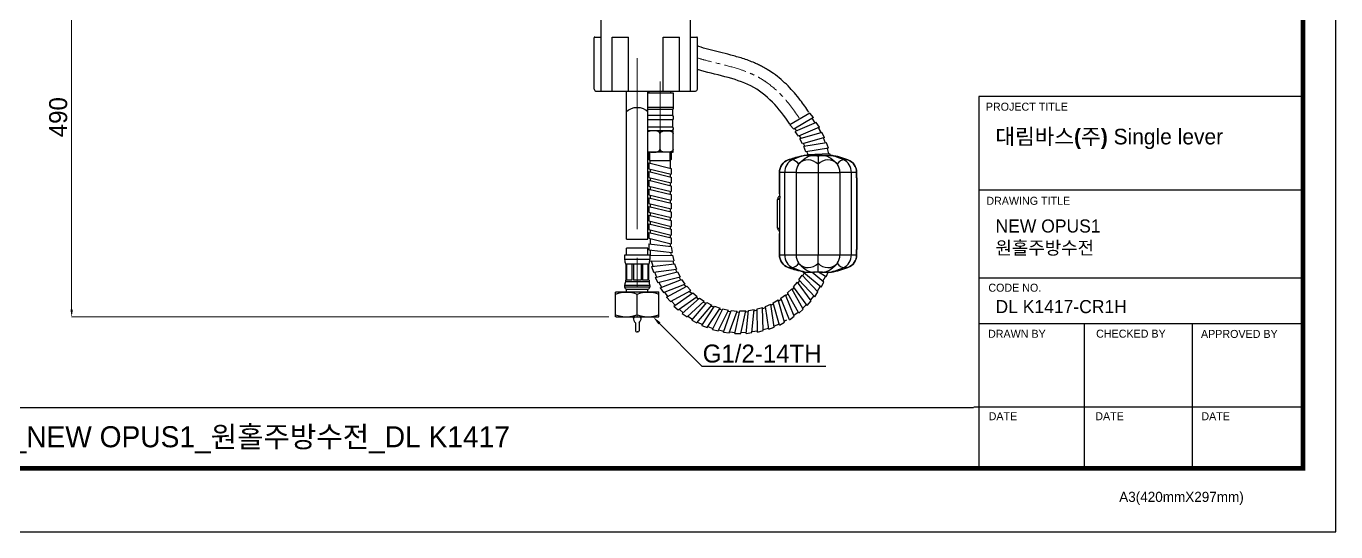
# Model space of a CAD drawing. Extents: x 0 to 1128, y 0 to 827.
# Drawn here: x 400 to 1128, y 0 to 282 of the extents above; entities that cross this region are included whole.
import ezdxf
from ezdxf import colors
from ezdxf.entities.mleader import LeaderData, LeaderLine
from ezdxf.math import Vec2, Vec3

# ---------------------------------------------------------------- set-up
doc = ezdxf.new("R2010")
doc.units = 0
doc.header["$LTSCALE"] = 10
doc.header["$MEASUREMENT"] = 0
doc.header["$PDMODE"] = 3
doc.header["$PDSIZE"] = -10
doc.linetypes.add('CENTER', pattern=[2, 1.25, -0.25, 0.25, -0.25])
doc.linetypes.add('CENTER2', pattern=[28.575, 19.05, -3.175, 3.175, -3.175])
doc.layers.get('0').update_dxf_attribs({"linetype": 'CONTINUOUS'})
doc.layers.get('DEFPOINTS').update_dxf_attribs({"linetype": 'CONTINUOUS'})
doc.layers.add('1', color=7, linetype='CONTINUOUS')
doc.layers.add('DEF_LAYER_ASSEM_MEMBER', color=7, linetype='CONTINUOUS')
doc.layers.add('Cneter', color=1, linetype='CENTER2', lineweight=13)
doc.layers.add('외형선', color=3, linetype='CONTINUOUS', lineweight=35)
doc.styles.add('Daelim Dimension', font='')
doc.styles.get("Standard").update_dxf_attribs({"font": ''})
doc.styles.get('Daelim Dimension').set_extended_font_data('나눔고딕')
doc.styles.get('Standard').set_extended_font_data('GulimChe')
doc.dimstyles.new('DEFAULT', dxfattribs={"dimscale": 2, "dimtxt": 2, "dimasz": 2, "dimexe": 0, "dimexo": 2, "dimgap": 1, "dimtad": 1, "dimdec": 0, "dimzin": 9, "dimdsep": 46, "dimtxsty": 'Daelim Dimension', "dimcen": 0.5, "dimclrd": 5, "dimclre": 5, "dimclrt": 256, "dimadec": 1, "dimazin": 0, "dimtfac": 1, "dimtdec": 0, "dimtix": 1, "dimtmove": 0, "dimatfit": 3, "dimfxl": 1, "dimtolj": 1, "dimtzin": 1, "dimlwd": 9, "dimlwe": 9, "dimarcsym": 0})

# ---------------------------------------------------------------- blocks, each defined once
blk = doc.blocks.new('*D7')
at = {"color": 5, "lineweight": 9, "ltscale": 0.5, "transparency": 16777216}
for p, q in [((428.82, 342.16), (424.82, 342.16)), ((424.82, 338.16), (424.82, 123.63)), ((723.82, 119.63), (424.82, 119.63))]:
    blk.add_line(p, q, dxfattribs=at)
at = {"color": 5, "ltscale": 0.5, "transparency": 16777216}
for points in [[(424.15, 338.16), (425.49, 338.16), (424.82, 342.16)], [(424.15, 123.63), (425.49, 123.63), (424.82, 119.63)]]:
    blk.add_solid(points, dxfattribs=at)
at = {"layer": 'DEFPOINTS', "color": 0, "ltscale": 0.5, "transparency": 16777216}
for p in [(424.82, 342.16), (424.82, 119.63), (727.82, 119.63)]:
    blk.add_point(p, dxfattribs=at)
at = {"color": 7, "ltscale": 0.5, "transparency": 16777216, "insert": (417.38, 230.9), "char_height": 10, "attachment_point": 5, "rotation": 90, "style": 'Daelim Dimension'}
blk.add_mtext('\\A1;490', dxfattribs=at)

msp = doc.modelspace()

# ---------------------------------------------------------------- linework, layer by layer
at = {"color": 0}
for p, q in [((725.69, 245.45), (725.69, 275.45)), ((734.79, 245.45), (734.79, 275.45)), ((753.96, 245.45), (753.96, 275.45)), ((763.05, 245.45), (763.05, 275.45))]:
    msp.add_line(p, q, dxfattribs=at)
at = {"color": 5, "ltscale": 40}
for p, q in [((1110.15, 242.36), (929.8, 242.36)), ((1110.15, 190.24), (929.8, 190.24)), ((1110.15, 190.24), (929.8, 190.24)), ((1110.15, 141.2), (929.8, 141.2)), ((1110.15, 141.2), (929.8, 141.2)), ((1110.15, 115.91), (929.8, 115.91)), ((1110.15, 115.91), (929.8, 115.91)), ((988.38, 115.91), (988.38, 35.4)), ((1048.5, 115.91), (1048.5, 35.4)), ((1110.15, 69.4), (926.95, 69.4)), ((1110.15, 69.4), (931.21, 69.4)), ((1110.15, 35.4), (955.59, 35.4))]:
    msp.add_line(p, q, dxfattribs=at)
at = {"color": 5, "ltscale": 0.5}
msp.add_line((929.8, 242.36), (929.8, 34.31), dxfattribs=at)
for p, q in [((835.59, 233.12), (824.57, 226.67)), ((826.71, 224.29), (824.57, 226.67)), ((837.73, 230.74), (826.71, 224.29)), ((839.18, 227.97), (827.46, 222.91)), ((837.73, 230.74), (835.59, 233.12)), ((838.62, 227.72), (836.98, 230.36)), ((841.02, 225.34), (839.18, 227.97)), ((828.28, 223.4), (827.21, 224.59)), ((829.3, 220.28), (827.46, 222.91)), ((841.02, 225.34), (829.3, 220.28)), ((830.75, 219.2), (829.83, 220.51)), ((842.33, 222.43), (830.08, 218.83)), ((831.59, 216.01), (830.08, 218.83)), ((843.83, 219.6), (831.59, 216.01)), ((841.88, 222.29), (840.4, 225.08)), ((841.82, 222.4), (840.4, 225.08)), ((843.83, 219.6), (842.33, 222.43)), ((844.3, 216.51), (843.18, 219.41)), ((832.89, 214.76), (832.14, 216.17)), ((844.96, 216.62), (832.37, 214.55)), ((833.51, 211.56), (832.37, 214.55)), ((846.11, 213.63), (833.51, 211.56)), ((834.66, 210.16), (834.08, 211.65)), ((846.11, 213.63), (844.96, 216.62)), ((846.19, 210.51), (845.44, 213.52)), ((746.06, 211.33), (746.06, 207.27)), ((746.62, 206.71), (746.06, 207.27)), ((746.06, 205.41), (758.56, 202.38)), ((746.06, 205.41), (746.06, 202.19)), ((746.62, 206.71), (746.59, 206.74)), ((746.62, 206.71), (746.62, 205.28)), ((746.62, 206.71), (758, 206.71)), ((758, 206.71), (758.56, 207.27)), ((758, 206.71), (758, 202.51)), ((758.56, 211.33), (758.56, 207.27)), ((846.86, 210.54), (834.11, 210.01)), ((834.2, 209.65), (834.11, 210.01)), ((847.08, 209.65), (846.86, 210.54)), ((746.06, 202.19), (758.56, 199.15)), ((746.06, 200.57), (758.56, 197.54)), ((746.06, 200.57), (746.06, 197.35)), ((746.06, 197.35), (758.56, 194.31)), ((746.87, 201.99), (746.87, 200.38)), ((746.87, 197.15), (746.87, 195.54)), ((758, 199.29), (758, 197.67)), ((758.56, 202.38), (758.56, 199.15)), ((758.56, 197.54), (758.56, 194.31)), ((746.06, 195.73), (758.56, 192.7)), ((746.06, 195.73), (746.06, 192.51)), ((746.06, 192.51), (758.56, 189.47)), ((746.06, 190.89), (758.56, 187.86)), ((746.06, 190.89), (746.06, 187.67)), ((746.87, 192.31), (746.87, 190.7)), ((758, 194.45), (758, 192.83)), ((758, 189.61), (758, 187.99)), ((758.56, 192.7), (758.56, 189.47)), ((746.06, 187.67), (746.06, 187.67)), ((746.06, 187.67), (758.56, 184.63)), ((746.06, 186.05), (758.56, 183.02)), ((746.06, 186.05), (746.06, 182.83)), ((746.06, 182.83), (758.56, 179.79)), ((746.87, 187.47), (746.87, 185.86)), ((746.87, 182.63), (746.87, 181.02)), ((758, 184.77), (758, 183.15)), ((758.56, 187.86), (758.56, 184.63)), ((758.56, 183.02), (758.56, 179.79)), ((746.06, 181.21), (758.56, 178.18)), ((746.06, 181.21), (746.06, 177.99)), ((746.06, 177.99), (758.56, 174.95)), ((746.06, 176.37), (758.56, 173.34)), ((746.06, 176.37), (746.06, 173.15)), ((746.87, 177.79), (746.87, 176.18)), ((758, 179.93), (758, 178.31)), ((758, 175.09), (758, 173.47)), ((758.56, 178.18), (758.56, 174.95)), ((746.06, 173.15), (758.56, 170.11)), ((746.06, 171.53), (758.56, 168.5)), ((746.06, 171.53), (746.06, 168.31)), ((746.06, 168.31), (758.56, 165.27)), ((746.87, 172.95), (746.87, 171.34)), ((746.87, 168.11), (746.87, 166.5)), ((758, 170.25), (758, 168.63)), ((758.56, 173.34), (758.56, 170.11)), ((758.56, 168.5), (758.56, 165.27)), ((746.06, 166.69), (758.56, 163.66)), ((746.06, 166.69), (746.06, 163.47)), ((746.06, 163.47), (758.56, 160.43)), ((746.87, 163.27), (746.87, 160.18)), ((758, 165.41), (758, 163.8)), ((758, 160.57), (758, 158.96)), ((758.56, 163.66), (758.56, 160.43)), ((746.06, 160.28), (758.58, 158.82)), ((746.06, 160.28), (746.06, 157.12)), ((746.06, 157.12), (758.96, 155.62)), ((746.59, 153.94), (759.15, 154.02)), ((758.19, 155.58), (758.58, 154.01)), ((758.56, 158.82), (758.96, 155.62)), ((759.15, 154.02), (759.93, 150.89)), ((746.55, 150.8), (759.93, 150.89)), ((747.57, 147.67), (760.32, 149.32)), ((747.57, 147.67), (748.72, 144.66)), ((748.72, 144.66), (761.48, 146.31)), ((759.36, 150.88), (759.75, 149.32)), ((760.32, 149.32), (761.48, 146.31)), ((760.91, 146.23), (761.49, 144.73)), ((749.29, 144.74), (750.41, 141.82)), ((749.6, 141.61), (762.06, 144.8)), ((749.6, 141.61), (751.11, 138.76)), ((751.11, 138.76), (763.57, 141.95)), ((751.67, 138.91), (753.1, 136.21)), ((752.33, 135.91), (764.31, 140.6)), ((762.06, 144.8), (763.57, 141.95)), ((763.02, 141.81), (763.77, 140.39)), ((764.31, 140.6), (766.16, 137.95)), ((826.63, 136.45), (828.71, 138.93)), ((836.33, 128.57), (828.71, 138.93)), ((829.11, 138.5), (829.99, 139.85)), ((829.59, 140.27), (831.35, 142.98)), ((838.42, 130.92), (829.59, 140.27)), ((840.18, 133.63), (831.35, 142.98)), ((831.8, 142.61), (832.5, 144.06)), ((832.06, 144.42), (832.22, 144.74)), ((841.97, 136.21), (832.06, 144.42)), ((843.38, 139.11), (836.7, 144.65)), ((844.84, 141.9), (840.55, 144.65)), ((841.97, 136.21), (843.38, 139.11)), ((842.99, 139.53), (844.31, 142.24)), ((844.84, 141.9), (845.78, 144.65)), ((752.33, 135.91), (754.18, 133.27)), ((754.18, 133.27), (766.16, 137.95)), ((754.71, 133.48), (756.48, 130.95)), ((755.91, 130.64), (767.23, 136.75)), ((758.07, 128.24), (769.39, 134.35)), ((758.07, 128.24), (769.39, 134.35)), ((759.97, 125.71), (770.46, 133.15)), ((765.65, 137.68), (766.73, 136.48)), ((767.23, 136.75), (769.39, 134.35)), ((768.78, 133.88), (769.99, 132.82)), ((770.46, 133.15), (772.9, 131.03)), ((819.44, 130.04), (822.05, 131.93)), ((826.94, 120.04), (822.05, 131.93)), ((822.34, 131.42), (823.51, 132.52)), ((823.23, 133.03), (825.59, 135.23)), ((829.54, 121.81), (823.23, 133.03)), ((831.9, 124.01), (825.59, 135.23)), ((825.94, 134.76), (826.97, 135.99)), ((834.26, 126.1), (826.63, 136.45)), ((836.05, 129.07), (837.99, 131.38)), ((838.42, 130.92), (840.18, 133.63)), ((839.84, 134.09), (841.48, 136.62)), ((755.91, 130.64), (758.07, 128.24)), ((758.61, 128.45), (760.65, 126.19)), ((759.97, 125.71), (762.41, 123.59)), ((762.41, 123.59), (772.9, 131.03)), ((762.87, 123.92), (765.15, 121.95)), ((764.68, 121.52), (774.19, 130.19)), ((767.36, 119.72), (776.87, 128.38)), ((769.92, 117.88), (778.3, 127.64)), ((772.43, 130.7), (773.77, 129.8)), ((772.79, 116.42), (781.17, 126.18)), ((774.19, 130.19), (776.87, 128.38)), ((775.55, 114.91), (782.68, 125.62)), ((776.48, 127.94), (777.92, 127.21)), ((778.3, 127.64), (781.17, 126.18)), ((778.59, 113.81), (785.71, 124.52)), ((780.85, 125.69), (782.36, 125.14)), ((781.46, 112.69), (787.22, 124.19)), ((782.68, 125.62), (785.71, 124.52)), ((785.39, 124.04), (786.97, 123.68)), ((787.22, 124.19), (790.37, 123.46)), ((806.29, 124.12), (809.41, 124.96)), ((806.6, 111.26), (806.29, 124.12)), ((809.71, 112.1), (809.41, 124.96)), ((809.71, 112.1), (809.41, 124.96)), ((809.49, 124.38), (810.99, 124.98)), ((810.91, 125.55), (813.9, 126.76)), ((812.78, 112.82), (810.91, 125.55)), ((815.77, 114.03), (813.9, 126.76)), ((814.05, 126.2), (815.46, 126.98)), ((815.31, 127.53), (818.13, 129.1)), ((818.72, 115.13), (815.31, 127.53)), ((821.54, 116.69), (818.13, 129.1)), ((818.35, 128.56), (819.66, 129.51)), ((824.33, 118.14), (819.44, 130.04)), ((829.54, 121.81), (831.9, 124.01)), ((831.68, 124.55), (833.88, 126.6)), ((834.26, 126.1), (836.33, 128.57)), ((764.68, 121.52), (767.36, 119.72)), ((767.83, 120.05), (770.33, 118.36)), ((769.92, 117.88), (772.79, 116.42)), ((773.22, 116.81), (775.9, 115.44)), ((784.6, 111.97), (790.37, 123.46)), ((787.64, 111.17), (791.97, 123.29)), ((790.17, 122.91), (791.78, 122.75)), ((790.85, 110.84), (795.18, 122.95)), ((790.85, 110.84), (795.18, 122.95)), ((791.97, 123.29), (795.18, 122.95)), ((793.97, 110.42), (796.79, 122.97)), ((795.05, 122.38), (796.66, 122.41)), ((796.79, 122.97), (800.01, 123.03)), ((797.2, 110.48), (800.01, 123.03)), ((799.89, 122.47), (801.49, 122.69)), ((800.28, 110.46), (801.54, 123.26)), ((801.54, 123.26), (804.74, 123.71)), ((803.47, 110.91), (804.74, 123.71)), ((804.75, 123.13), (806.31, 123.55)), ((818.72, 115.13), (821.54, 116.69)), ((821.39, 117.23), (822.87, 118.04)), ((824.33, 118.14), (826.94, 120.04)), ((826.79, 120.59), (829.23, 122.36)), ((775.55, 114.91), (778.59, 113.81)), ((778.9, 114.29), (781.74, 113.26)), ((781.46, 112.69), (784.6, 111.97)), ((784.92, 112.45), (787.86, 111.77)), ((787.64, 111.17), (790.85, 110.84)), ((791.11, 111.35), (794.11, 111.03)), ((793.97, 110.42), (797.2, 110.48)), ((797.32, 111.04), (800.34, 111.09)), ((800.28, 110.46), (803.47, 110.91)), ((803.6, 111.47), (806.58, 111.89)), ((806.6, 111.26), (809.71, 112.1)), ((809.77, 112.67), (812.68, 113.45)), ((812.78, 112.82), (815.77, 114.03)), ((815.75, 114.61), (818.55, 115.74))]:
    msp.add_line(p, q)
at = {"ltscale": 0.5}
for p, q in [((752.31, 212.83), (752.31, 211.33)), ((758.56, 211.33), (745.59, 211.33)), ((833.75, 209.65), (832.56, 209.62)), ((840.23, 204.74), (840.23, 200.05)), ((747.05, 153.94), (747.05, 157)), ((748.42, 147.78), (747.55, 150.81))]:
    msp.add_line(p, q, dxfattribs=at)
at = {"color": 3}
for p, q in [((746.62, 206.71), (746.62, 211.33)), ((758, 206.71), (758, 211.33))]:
    msp.add_line(p, q, dxfattribs=at)
at = {"color": 7, "linetype": 'Continuous'}
for p, q in [((733.59, 162.91), (745.59, 162.91)), ((745.59, 158.03), (733.59, 158.03)), ((737.39, 119.31), (737.59, 119.31)), ((741.79, 119.31), (741.59, 119.31)), ((738.59, 116.31), (738.59, 111.91)), ((739.19, 111.31), (739.59, 111.31)), ((739.99, 111.31), (739.59, 111.31)), ((740.59, 116.31), (740.59, 111.91))]:
    msp.add_line(p, q, dxfattribs=at)
at = {"color": 5}
msp.add_line((18.14, 69.28), (926.74, 69.28), dxfattribs=at)
at = {"ltscale": 0.5}
msp.add_lwpolyline([(0, 0), (1128.4, 0), (1128.4, 826.8), (0, 826.8)], close=True, dxfattribs=at)
at = {"color": 5, "linetype": 'ByBlock', "lineweight": 200, "const_width": 2.6}
msp.add_lwpolyline([(18.14, 35.4), (1110.14, 35.4), (1110.14, 807.6), (18.14, 807.6)], close=True, dxfattribs=at)
at = {"color": 7, "linetype": 'Continuous'}
for centre, radius, start, end in [((741.74, 119.31), 4.35, 180, 223.60282), ((737.59, 119.71), 0.4, 270, 0), ((737.44, 119.31), 4.35, 316.39718, 0), ((741.59, 119.71), 0.4, 180, 270), ((739.19, 111.91), 0.6, 180, 270), ((739.99, 111.91), 0.6, 270, 0)]:
    msp.add_arc(centre, radius, start, end, dxfattribs=at)
for points, knots in [([(835.13, 233.66), (833.63, 235.95), (832.04, 238.22), (828.26, 243.15), (826.02, 245.78), (821.07, 250.75), (818.38, 253.1), (814.3, 256), (813.15, 256.77), (811.09, 258.02), (810.2, 258.52), (808.58, 259.39), (807.85, 259.76), (806.39, 260.45), (805.66, 260.78), (802.68, 262.07), (800.43, 262.88), (796, 264.3), (793.82, 264.92), (789.53, 266.05), (787.42, 266.57), (783.35, 267.58), (781.39, 268.06), (777.49, 269.12), (775.56, 269.69), (773.57, 270.37), (773.34, 270.45), (773.12, 270.53)], [22.06908, 22.06908, 22.06908, 22.06908, 29.291262, 29.291262, 38.153958, 38.153958, 47.016655, 47.016655, 50.363196, 50.363196, 52.795725, 52.795725, 54.724992, 54.724992, 56.654258, 56.654258, 62.626725, 62.626725, 68.599192, 68.599192, 74.647025, 74.647025, 80.694858, 80.694858, 87.344426, 87.344426, 88.200043, 88.200043, 88.200043, 88.200043]), ([(824.48, 227.09), (818.61, 236.02), (805.18, 251.15), (783.1, 254.42), (773.12, 257.39)], [22.391961, 22.391961, 22.391961, 22.391961, 53.506965, 83.868741, 83.868741, 83.868741, 83.868741])]:
    msp.add_open_spline(points, degree=3, knots=knots)
at = {"color": 1, "linetype": 'CENTER', "lineweight": 5}
msp.add_open_spline([(829.73, 230.49), (829.61, 230.67), (829.49, 230.85), (826.54, 235.29), (823.44, 239.37), (817.46, 245.6), (814.8, 247.96), (810.66, 250.93), (809.39, 251.76), (807.2, 253.04), (806.31, 253.53), (804.51, 254.44), (803.59, 254.87), (800.83, 256.06), (798.97, 256.76), (793.87, 258.45), (790.63, 259.32), (784.25, 260.93), (781.12, 261.67), (776.4, 262.93), (774.73, 263.41), (773.12, 263.93)], degree=3, knots=[22.352411, 22.352411, 22.352411, 22.352411, 22.942572, 22.942572, 37.10241, 37.10241, 46.904646, 46.904646, 51.03864, 51.03864, 53.744952, 53.744952, 56.451264, 56.451264, 61.863888, 61.863888, 71.165375, 71.165375, 80.466862, 80.466862, 85.822134, 85.822134, 85.822134, 85.822134], dxfattribs=at)
at = {"layer": '1', "color": 7, "linetype": 'Continuous'}
for p, q in [((759.81, 244.33), (745.59, 244.33)), ((746.31, 244.33), (746.31, 245.45)), ((758.31, 244.33), (758.31, 245.45)), ((759.81, 236.33), (759.81, 244.33)), ((759.81, 236.33), (745.59, 236.33)), ((759.38, 235.09), (745.59, 235.09)), ((759.38, 231.76), (759.38, 235.09)), ((759.38, 231.76), (745.59, 231.76)), ((759.38, 229.37), (745.59, 229.37)), ((759.38, 225.41), (759.38, 229.37)), ((759.38, 225.41), (745.59, 225.41)), ((759.31, 223.33), (745.59, 223.33)), ((752.27, 221.86), (752.31, 221.86)), ((752.31, 221.86), (752.36, 221.86)), ((759.67, 212.83), (759.67, 221.86)), ((752.31, 212.83), (752.27, 212.83)), ((752.36, 212.83), (752.31, 212.83)), ((759.67, 212.83), (759.63, 212.83)), ((759.29, 211.33), (745.59, 211.33)), ((825.85, 207.13), (823.56, 207.13)), ((837.68, 209.65), (833.75, 209.65)), ((842.78, 209.65), (837.68, 209.65)), ((846.7, 209.65), (842.78, 209.65)), ((846.7, 209.65), (847.73, 209.65)), ((856.89, 207.13), (854.6, 207.13)), ((818.73, 200.05), (818.73, 188.15)), ((818.73, 188.15), (818.73, 200.05)), ((821.68, 200.05), (818.73, 200.05)), ((821.68, 154.25), (821.68, 200.05)), ((828.06, 200.05), (821.68, 200.05)), ((828.06, 200.05), (828.06, 154.25)), ((828.06, 200.05), (840.23, 200.05)), ((840.23, 200.05), (840.23, 154.25)), ((840.23, 200.05), (852.39, 200.05)), ((852.39, 200.05), (852.39, 154.25)), ((858.77, 200.05), (852.39, 200.05)), ((858.77, 154.25), (858.77, 200.05)), ((861.73, 200.05), (858.77, 200.05)), ((861.71, 197.15), (861.71, 157.15)), ((861.98, 197.15), (861.71, 197.15)), ((861.73, 197.15), (861.73, 200.05)), ((861.73, 200.05), (861.73, 197.15)), ((861.98, 157.15), (861.98, 197.15)), ((817.74, 169.16), (817.74, 185.14)), ((818.74, 185.14), (817.74, 185.14)), ((818.74, 185.14), (818.74, 169.16)), ((818.94, 186.93), (818.94, 187.99)), ((819.05, 168.43), (819.05, 185.87)), ((817.74, 169.16), (818.74, 169.16)), ((818.73, 166.15), (818.73, 154.25)), ((818.73, 154.25), (818.73, 166.15)), ((818.94, 166.31), (818.94, 167.37)), ((759.63, 158.28), (759.67, 158.28)), ((818.73, 154.25), (821.68, 154.25)), ((821.68, 154.25), (828.06, 154.25)), ((828.06, 154.25), (840.23, 154.25)), ((840.23, 149.55), (840.23, 154.25)), ((840.23, 154.25), (852.39, 154.25)), ((852.39, 154.25), (858.77, 154.25)), ((858.77, 154.25), (861.73, 154.25)), ((861.71, 157.15), (861.98, 157.15)), ((861.73, 154.25), (861.73, 157.15)), ((861.73, 157.15), (861.73, 154.25)), ((823.56, 147.17), (825.85, 147.17)), ((854.6, 147.17), (856.89, 147.17)), ((832.73, 144.65), (833.75, 144.65)), ((833.75, 144.65), (837.68, 144.65)), ((842.78, 144.65), (837.68, 144.65)), ((842.78, 144.65), (846.7, 144.65)), ((846.7, 144.65), (847.73, 144.65))]:
    msp.add_line(p, q, dxfattribs=at)
for centre, radius, start, end in [((757.81, 236.33), 2, 321.54923, 0), ((757.96, 230.56), 1.85, 319.99401, 40.00599), ((758.64, 224.49), 1.17, 278.48492, 50.90691), ((759.31, 221.86), 1.47, 75.69701, 90), ((759.29, 212.83), 1.5, 270, 285.13023), ((826.33, 200.05), 7.6, 111.33415, 180), ((835.5, 200.05), 7.6, 138.95947, 143.98337), ((840.23, 164.46), 45.81, 68.66585, 80.57648), ((844.95, 200.05), 7.6, 36.01663, 41.04053), ((854.13, 200.05), 7.6, 0, 68.66585), ((826.33, 154.25), 7.6, 180, 248.66585), ((854.13, 154.25), 7.6, 291.33415, 0), ((835.5, 154.25), 7.6, 216.01663, 221.04053), ((840.23, 189.84), 45.81, 279.42352, 291.33415), ((840.23, 189.84), 45.81, 279.42352, 291.33415), ((844.95, 154.25), 7.6, 318.95947, 323.98337)]:
    msp.add_arc(centre, radius, start, end, dxfattribs=at)
at = {"layer": '1', "color": 7, "linetype": 'Continuous', "extrusion": (0, 0, -1)}
for centre, radius, start, end in [((-826.33, 200.05), 7.6, 0, 68.66585), ((-840.23, 164.46), 45.81, 68.66585, 80.36175), ((-840.23, 164.46), 45.81, 68.66585, 77.80362), ((-840.23, 164.46), 45.81, 77.80362, 80.36175), ((-840.23, 164.46), 45.81, 99.42352, 111.33415), ((-854.13, 200.05), 7.6, 111.33415, 180), ((-826.33, 154.25), 7.6, 291.33415, 0), ((-854.13, 154.25), 7.6, 180, 248.66585), ((-840.23, 189.84), 45.81, 282.19638, 291.33415), ((-840.23, 189.84), 45.81, 279.42352, 291.33415), ((-840.23, 189.84), 45.81, 279.42352, 282.19638)]:
    msp.add_arc(centre, radius, start, end, dxfattribs=at)
at = {"layer": '1', "color": 7, "linetype": 'Continuous'}
for centre, major_axis, ratio, start_param, end_param in [((739.59, 231.59), (7, 0), 0.656059, 0.5411, 2.600493), ((828.23, 200.05), (0, -7.6), 0.862784, 3.513946, 4.712389), ((840.23, 164.46), (0, 45.81), 0.862784, 0.240242, 0.372351), ((828.23, 200.05), (-3.13, 6.92), 0.470927, 5.942366, 6.073144), ((828.23, 200.05), (-3.13, 6.92), 0.470927, 5.227405, 5.942366), ((831.87, 200.05), (0, 5.95), 0.639489, 0.721466, 1.570796), ((835.5, 200.05), (-5.73, 4.99), 0.875982, 4.64892, 6.283182), ((840.23, 164.46), (0, 45.81), 0.862784, 0.16447, 0.240242), ((844.95, 200.05), (-5.73, -4.99), 0.875982, 3.141593, 4.775858), ((840.23, 164.46), (0, -45.81), 0.862784, 2.769242, 2.977122), ((852.22, 200.05), (-3.13, -6.92), 0.47092, 3.35163, 4.197372), ((848.58, 200.05), (0, 5.95), 0.639489, 4.712389, 5.561728), ((852.22, 200.05), (0, 7.6), 0.862784, 4.712389, 5.910834), ((819.74, 185.1), (-1.38, 1.48), 0.975837, 5.93181, 6.227315), ((840.23, 188.15), (21.5, 0), 0.052408, 3.141593, 3.281584), ((819.74, 169.2), (1.38, 1.48), 0.975837, 3.197463, 3.492968), ((840.23, 166.15), (21.5, 0), 0.052408, 3.001601, 3.141593), ((828.23, 154.25), (0, -7.6), 0.862784, 4.712389, 5.910834), ((831.87, 154.25), (0, 5.95), 0.639489, 1.570796, 2.420126), ((848.58, 154.25), (0, -5.95), 0.639489, 0.721466, 1.570796), ((852.22, 154.25), (0, -7.6), 0.862784, 0.372351, 1.570796), ((828.23, 154.25), (3.13, 6.92), 0.470927, 3.351632, 3.482412), ((840.23, 189.84), (0, 45.81), 0.862784, 2.769242, 2.977122), ((828.23, 154.25), (3.13, 6.92), 0.470927, 3.482412, 4.197374), ((835.5, 154.25), (5.73, 4.99), 0.875982, 3.141595, 4.775858), ((844.95, 154.25), (5.73, -4.99), 0.875982, 4.64892, 6.283183), ((840.23, 189.84), (0, -45.81), 0.862784, 0.16447, 0.372351), ((852.22, 154.25), (3.13, -6.92), 0.47092, 5.227406, 6.073148)]:
    msp.add_ellipse(centre, major_axis=major_axis, ratio=ratio, start_param=start_param, end_param=end_param, dxfattribs=at)
for points, knots in [([(752.27, 221.86), (752.27, 222.27), (751.97, 222.59), (751.36, 222.97), (751.02, 223.07), (750.01, 223.28), (749.32, 223.29), (747.95, 223.29), (747.26, 223.28), (746.59, 223.14), (746.25, 223.07), (745.92, 222.97), (745.59, 222.84)], [0, 0, 0, 0, 0.125, 0.125, 0.25, 0.25, 0.5, 0.5, 0.7474153, 0.7474153, 0.7474153, 0.8724211, 0.8724211, 0.8724211, 0.8724211]), ([(752.36, 221.86), (752.36, 222.27), (752.66, 222.59), (753.26, 222.97), (753.6, 223.07), (754.62, 223.28), (755.31, 223.29), (756.69, 223.29), (757.38, 223.28), (758.39, 223.07), (758.73, 222.97), (759.34, 222.58), (759.63, 222.26), (759.63, 221.86)], [0, 0, 0, 0, 0.125, 0.125, 0.25, 0.25, 0.5, 0.5, 0.75, 0.75, 0.875, 0.875, 1, 1, 1, 1]), ([(759.67, 221.86), (759.67, 222.27), (759.67, 222.59), (759.67, 222.97), (759.67, 223.07), (759.67, 223.28), (759.67, 223.29), (759.67, 223.29)], [0, 0, 0, 0, 0.250187, 0.250187, 0.500375, 0.500375, 1, 1, 1, 1]), ([(745.59, 211.84), (745.92, 211.71), (746.25, 211.61), (746.59, 211.54), (747.26, 211.4), (747.95, 211.39), (749.33, 211.39), (750.02, 211.4), (751.04, 211.62), (751.38, 211.72), (751.98, 212.11), (752.27, 212.43), (752.27, 212.83)], [0.1268387, 0.1268387, 0.1268387, 0.1268387, 0.2517367, 0.2517367, 0.2517367, 0.5, 0.5, 0.75, 0.75, 0.875, 0.875, 1, 1, 1, 1]), ([(752.27, 212.83), (752.27, 212.43), (751.98, 212.11), (751.42, 211.75), (751.14, 211.65), (750.85, 211.58)], [0, 0, 0, 0, 0.540501, 0.540501, 1, 1, 1, 1]), ([(759.63, 212.83), (759.63, 212.43), (759.33, 212.1), (758.73, 211.72), (758.39, 211.61), (757.37, 211.4), (756.68, 211.39), (755.3, 211.39), (754.6, 211.4), (753.59, 211.62), (753.25, 211.72), (752.65, 212.11), (752.36, 212.43), (752.36, 212.83)], [0, 0, 0, 0, 0.125, 0.125, 0.25, 0.25, 0.5, 0.5, 0.75, 0.75, 0.875, 0.875, 1, 1, 1, 1]), ([(759.67, 211.39), (759.67, 211.39), (759.67, 211.39), (759.67, 211.39), (759.67, 211.4), (759.67, 211.62), (759.67, 211.72), (759.67, 212.11), (759.67, 212.43), (759.67, 212.83)], [0, 0, 0, 0, 0.000101, 0.000101, 0.50005, 0.50005, 0.750025, 0.750025, 1, 1, 1, 1]), ([(818.44, 186.6), (818.44, 186.63), (818.44, 186.65), (818.44, 186.66), (818.44, 186.66), (818.44, 186.66)], [0, 0, 0, 0, 0.744813, 0.744813, 1, 1, 1, 1]), ([(818.94, 186.93), (818.95, 186.9), (818.96, 186.85), (818.99, 186.73), (819, 186.66), (819.02, 186.49), (819.03, 186.39), (819.04, 186.16), (819.05, 186.01), (819.05, 185.87)], [0, 0, 0, 0, 0.227019, 0.227019, 0.453817, 0.453817, 0.684109, 0.684109, 1, 1, 1, 1]), ([(818.44, 167.64), (818.44, 167.63), (818.44, 167.65), (818.44, 167.68), (818.44, 167.69), (818.44, 167.7)], [0, 0, 0, 0, 0.748812, 0.748812, 1, 1, 1, 1]), ([(818.94, 167.37), (818.95, 167.4), (818.96, 167.45), (818.99, 167.57), (819, 167.64), (819.02, 167.81), (819.03, 167.91), (819.04, 168.14), (819.05, 168.29), (819.05, 168.43)], [0, 0, 0, 0, 0.226968, 0.226968, 0.453714, 0.453714, 0.684002, 0.684002, 1, 1, 1, 1])]:
    msp.add_open_spline(points, degree=3, knots=knots, dxfattribs=at)
for points, degree in [([(752.31, 212.83), (752.31, 221.86)], 1), ([(830.92, 206.22), (830.29, 205.65), (829.74, 205.01)], 2), ([(830.9, 206.24), (832.3, 207.6), (833.83, 208.6), (835.43, 209.28)], 3), ([(833.75, 209.65), (834.2, 209.65), (834.77, 209.52), (835.43, 209.28)], 3), ([(835.43, 209.28), (836.08, 209.52), (836.84, 209.65), (837.68, 209.65)], 3), ([(837.68, 209.65), (838.51, 209.65), (839.37, 209.52), (840.23, 209.28)], 3), ([(840.23, 209.28), (841.08, 209.52), (841.94, 209.65), (842.78, 209.65)], 3), ([(840.23, 209.28), (840.23, 208.37), (840.23, 206.88), (840.23, 204.74)], 3), ([(842.78, 209.65), (843.61, 209.65), (844.37, 209.52), (845.02, 209.28)], 3), ([(845.02, 209.28), (845.68, 209.52), (846.25, 209.65), (846.7, 209.65)], 3), ([(845.02, 209.28), (846.63, 208.59), (848.17, 207.58), (849.58, 206.21)], 3), ([(850.71, 205.01), (850.19, 205.64), (849.57, 206.19)], 2), ([(818.44, 186.66), (818, 186.28), (817.74, 185.73), (817.74, 185.14)], 3), ([(818.94, 186.93), (818.75, 186.84), (818.59, 186.73), (818.44, 186.6)], 3), ([(818.74, 185.14), (818.74, 185.23), (818.76, 185.41), (818.87, 185.66), (818.98, 185.8), (819.05, 185.87)], 3), ([(817.74, 169.16), (817.74, 168.57), (818, 168.01), (818.44, 167.64)], 3), ([(818.44, 167.7), (818.58, 167.57), (818.75, 167.45), (818.94, 167.37)], 3), ([(819.05, 168.43), (818.98, 168.5), (818.87, 168.64), (818.76, 168.89), (818.74, 169.06), (818.74, 169.16)], 3), ([(829.74, 149.29), (830.28, 148.64), (830.91, 148.08)], 2), ([(830.9, 148.06), (832.3, 146.7), (833.83, 145.7), (835.43, 145.02)], 3), ([(840.23, 145.02), (840.23, 145.93), (840.23, 147.42), (840.23, 149.55)], 3), ([(845.02, 145.02), (846.63, 145.71), (848.17, 146.72), (849.58, 148.09)], 3), ([(849.57, 148.11), (850.18, 148.66), (850.71, 149.29)], 2), ([(833.75, 144.65), (834.2, 144.65), (834.77, 144.78), (835.43, 145.02)], 3), ([(835.43, 145.02), (836.08, 144.78), (836.84, 144.65), (837.68, 144.65)], 3), ([(837.68, 144.65), (838.51, 144.65), (839.37, 144.78), (840.23, 145.02)], 3), ([(840.23, 145.02), (841.08, 144.78), (841.94, 144.65), (842.78, 144.65)], 3), ([(842.78, 144.65), (843.61, 144.65), (844.37, 144.78), (845.02, 145.02)], 3), ([(845.02, 145.02), (845.68, 144.78), (846.25, 144.65), (846.7, 144.65)], 3)]:
    msp.add_open_spline(points, degree=degree, dxfattribs=at)
at = {"layer": 'Cneter', "lineweight": 5, "ltscale": 0.5}
msp.add_open_spline([(739.59, 263.76), (739.59, 225.23), (739.59, 119.63)], degree=1, knots=[0, 0, 0.885143, 1, 1], dxfattribs=at)
at = {"layer": 'Cneter', "ltscale": 0.5}
msp.add_open_spline([(752.31, 250.83), (752.31, 223.91), (752.31, 218.91)], degree=1, knots=[0, 0, 0.843404, 1, 1], dxfattribs=at)
at = {"layer": 'DEF_LAYER_ASSEM_MEMBER', "color": 7, "linetype": 'Continuous'}
for p, q in [((733.59, 162.91), (733.59, 245.45)), ((745.59, 162.91), (745.59, 245.45)), ((746.59, 154.13), (732.59, 154.13)), ((732.59, 154.13), (732.59, 151.63)), ((733.59, 154.13), (733.59, 158.03)), ((745.59, 154.13), (745.59, 158.03)), ((746.59, 154.13), (746.59, 151.63)), ((746.19, 149.13), (732.99, 149.13)), ((733.34, 149.13), (733.34, 140.13)), ((733.67, 149.13), (733.67, 140.13)), ((736.68, 149.13), (736.68, 140.13)), ((737.47, 149.13), (737.47, 140.13)), ((741.71, 149.13), (741.71, 140.13)), ((742.52, 149.13), (742.52, 140.13)), ((745.51, 149.13), (745.51, 140.13)), ((745.84, 149.13), (745.84, 140.13)), ((733.34, 140.13), (732.99, 140.13)), ((732.99, 140.13), (732.99, 139.13)), ((746.19, 139.13), (732.99, 139.13)), ((736.68, 140.13), (733.67, 140.13)), ((741.71, 140.13), (737.47, 140.13)), ((745.51, 140.13), (742.52, 140.13)), ((746.19, 140.13), (745.84, 140.13)), ((746.19, 140.13), (746.19, 139.13)), ((727.59, 133.5), (727.82, 133.63)), ((727.59, 119.76), (727.59, 133.5)), ((727.82, 133.63), (751.37, 133.63)), ((732.59, 137.17), (732.59, 136.33)), ((733.59, 135.13), (745.59, 135.13)), ((733.59, 133.63), (733.59, 135.13)), ((739.59, 120.83), (739.59, 132.43)), ((745.59, 133.63), (745.59, 135.13)), ((746.59, 137.17), (746.59, 136.33)), ((751.59, 133.5), (751.37, 133.63)), ((751.59, 119.76), (751.59, 133.5)), ((727.59, 120.83), (729.66, 120.24)), ((727.82, 119.63), (727.59, 119.76)), ((727.82, 119.63), (751.37, 119.63)), ((749.53, 120.24), (751.59, 120.83)), ((751.37, 119.63), (751.59, 119.76))]:
    msp.add_line(p, q, dxfattribs=at)
at = {"layer": 'DEF_LAYER_ASSEM_MEMBER', "color": 9, "linetype": 'Continuous'}
for p, q in [((746.59, 151.63), (732.59, 151.63)), ((746.59, 137.17), (732.59, 137.17)), ((746.59, 136.33), (732.59, 136.33))]:
    msp.add_line(p, q, dxfattribs=at)
at = {"layer": 'DEF_LAYER_ASSEM_MEMBER', "color": 7, "linetype": 'Continuous'}
for points in [[(727.59, 132.43), (729.66, 133.02), (731.64, 133.38), (733.6, 133.5), (735.56, 133.38), (737.53, 133.02), (739.59, 132.43)], [(739.59, 132.43), (741.65, 133.02), (743.63, 133.38), (745.59, 133.5), (747.55, 133.38), (749.53, 133.02), (751.59, 132.43)], [(729.66, 120.24), (731.64, 119.88), (733.6, 119.76), (735.56, 119.88), (737.53, 120.24), (739.59, 120.83)], [(739.59, 120.83), (741.65, 120.24), (743.63, 119.88), (745.59, 119.76), (747.55, 119.88), (749.53, 120.24)]]:
    msp.add_lwpolyline(points, dxfattribs=at)
for centre, radius, start, end in [((740.59, 151.63), 8, 180, 198.19487), ((738.59, 151.63), 8, 341.80513, 0), ((737.59, 137.17), 5, 156.92608, 180), ((741.59, 137.17), 5, 0, 23.07392), ((733.79, 136.33), 1.2, 180, 260.71322), ((745.39, 136.33), 1.2, 279.28678, 0)]:
    msp.add_arc(centre, radius, start, end, dxfattribs=at)
at = {"layer": '외형선', "color": 0, "linetype": 'ByBlock', "lineweight": -2, "ltscale": 6}
for p, q in [((719.62, 245.45), (719.62, 306.15)), ((769.12, 306.15), (769.12, 245.45)), ((715.62, 246.45), (715.62, 275.15)), ((715.92, 275.45), (719.62, 275.45)), ((725.69, 275.45), (734.79, 275.45)), ((753.96, 275.45), (763.05, 275.45)), ((769.12, 275.45), (772.82, 275.45)), ((773.12, 246.45), (773.12, 275.15)), ((716.62, 245.45), (772.12, 245.45))]:
    msp.add_line(p, q, dxfattribs=at)
for centre, radius, start, end in [((715.92, 275.15), 0.3, 90, 180), ((719.32, 275.75), 0.3, 270, 0), ((769.42, 275.75), 0.3, 180, 270), ((772.82, 275.15), 0.3, 0, 90), ((716.62, 246.45), 1, 180, 270), ((772.12, 246.45), 1, 270, 0)]:
    msp.add_arc(centre, radius, start, end, dxfattribs=at)

# ---------------------------------------------------------------- texts
at = {"color": 5, "ltscale": 40, "style": 'Daelim Dimension'}
for s, height, p in [('PROJECT TITLE', 4.453, (933.62, 234.51)), ('DRAWING TITLE', 4.453, (933.91, 182.11)), ('CODE NO.', 4.453, (935.02, 133.71)), ('DRAWN BY', 4.453, (934.85, 108.04)), ('CHECKED BY', 4.453, (995.01, 108.12)), ('APPROVED BY', 4.453, (1053.36, 107.97)), ('DATE', 4.453, (935.2, 62.14)), ('DATE', 4.453, (994.54, 62.14)), ('DATE', 4.453, (1053.57, 62.14)), ('A3(420mmX297mm)', 5.6201, (1007.85, 16.66))]:
    msp.add_text(s, height=height, dxfattribs=at).set_placement(p)
at = {"attachment_point": 1, "style": 'Daelim Dimension'}
for s, insert, char_height, width in [('{\\fPretendard Variable SemiBold|b0|i0|c129|p2;\\C7;대림바스(주)} Single lever', (938.92, 224.46), 8.7291, 140.2959), ('NEW OPUS1\\P원홀주방수전 ', (939, 173.94), 7.287, 122.6352), ('DL K1417-CR1H', (939, 129.06), 7.2871, 122.6352)]:
    msp.add_mtext(s, dxfattribs=dict(at, insert=insert, char_height=char_height, width=width))
at = {"color": 2, "insert": (220.72, 58.8), "char_height": 11.7115, "width": 518.4179, "attachment_point": 1, "style": 'Daelim Dimension'}
msp.add_mtext('{\\fPretendard Variable SemiBold|b0|i0|c129|p2;대림바스(주)} Single lever_NEW OPUS1_원홀주방수전_DL K1417', dxfattribs=at)

# ---------------------------------------------------------------- dimensions: what is measured, and where the dimension line sits
at = {"color": 5, "ltscale": 0.5}
dim = msp.add_linear_dim(base=(424.82, 119.63), p1=(424.82, 342.16), p2=(727.82, 119.63), angle=90, text='490', dimstyle='DEFAULT', override={"dimtxt": 5, "dimdec": 0, "dimclrd": 5, "dimclre": 5, "dimclrt": 7}, dxfattribs=at)
dim.commit()
dim.dimension.update_dxf_attribs({"geometry": '*D7', "text_midpoint": (417.38, 230.9)})

# ---------------------------------------------------------------- leaders
at = {"ltscale": 0.5}
ml = msp.add_multileader_mtext('Standard', dxfattribs=at)
ml.set_content('{\\f나눔고딕|b0|i0|c129|p50;G1/2-14TH}', color=256)
ml.set_leader_properties(color=5)
ml.build(insert=Vec2(0, 0))
ml.multileader.update_dxf_attribs({"text_left_attachment_type": 6, "text_right_attachment_type": 6, "dogleg_length": 0.36, "arrow_head_size": 5})
ctx = ml.context
ctx.base_point, ctx.char_height, ctx.arrow_head_size, ctx.landing_gap_size, ctx.plane_origin = Vec3(775.96, 92.27), 10, 5, 0.09, Vec3(748.44, 109.61)
ctx.left_attachment, ctx.right_attachment = 6, 6
notes = []
notes.append((ctx, [(0, (1, 1, 0), (775.6, 92.27), (1, 0), 0.36, [(0, [(748.44, 119.63)], 0, [])])]))
ctx.mtext.insert, ctx.mtext.flow_direction = Vec3(776.05, 104.27), 5
for ctx, leaders in notes:
    for number, flags, end, landing, length, lines in leaders:
        leader = LeaderData()
        leader.index, (leader.has_last_leader_line, leader.has_dogleg_vector, leader.attachment_direction) = number, flags
        leader.last_leader_point, leader.dogleg_vector, leader.dogleg_length = Vec3(end), Vec3(landing), length
        for number, points, colour, breaks in lines:
            line = LeaderLine()
            line.index, line.vertices, line.color, line.breaks = number, Vec3.list(points), colors.encode_raw_color(colour), breaks
            leader.lines.append(line)
        ctx.leaders.append(leader)

doc.saveas('drawing.dxf')
